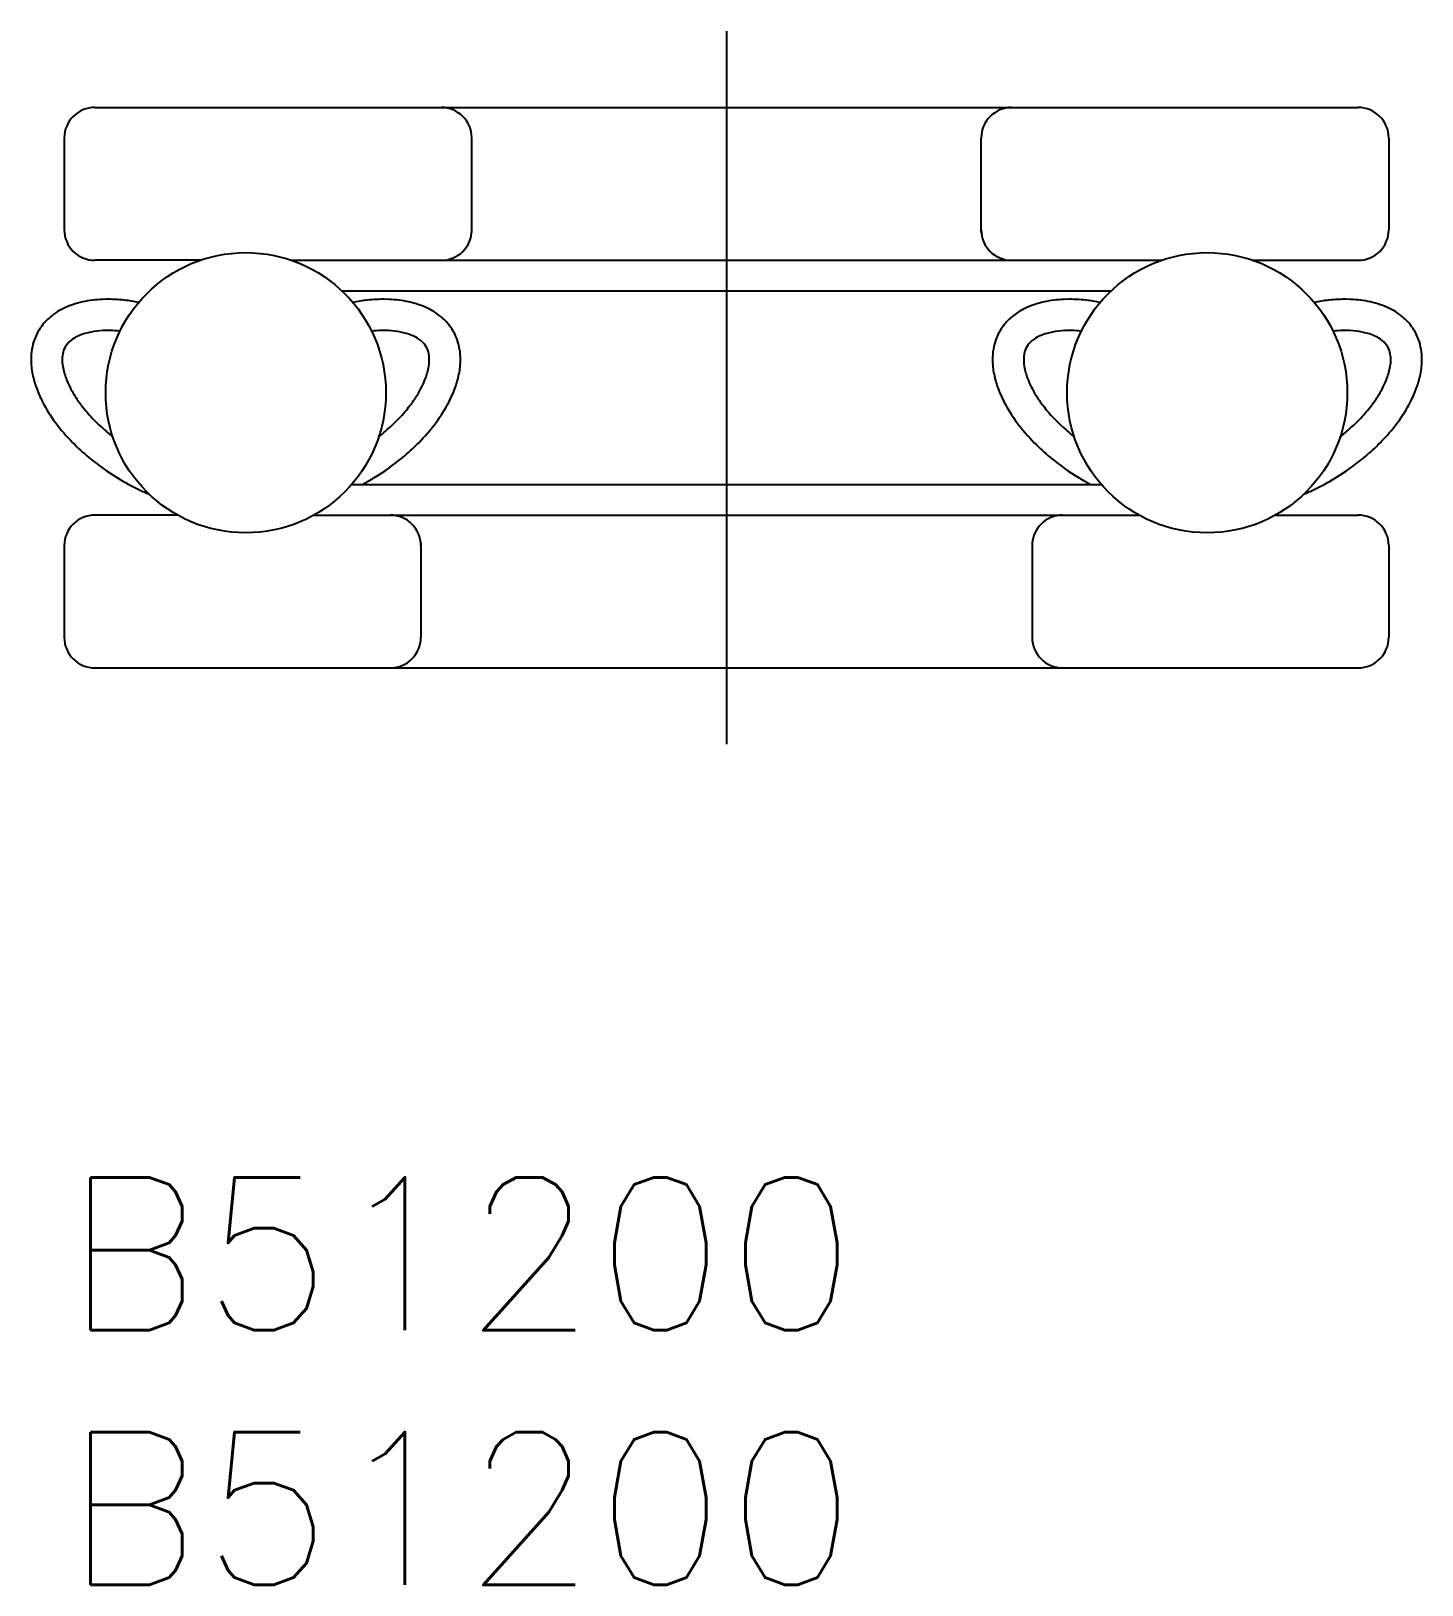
# Model space of a CAD drawing. Extents: x -0.7 to 26.7, y -8 to 22.5.
import ezdxf

# ---------------------------------------------------------------- set-up
doc = ezdxf.new("R2010")
doc.units = 0
doc.header["$LTSCALE"] = 0.5
doc.linetypes.add('CENTER', pattern=[50.8, 31.75, -6.35, 6.35, -6.35])
for name, color, linetype in [('MSM_CENTER', 1, 'CENTER'), ('MSM_CONTINUOUS', 7, 'CONTINUOUS'), ('MSM_PART_NUMBER', 7, 'CONTINUOUS')]:
    doc.layers.add(name, color=color, linetype=linetype)
doc.styles.get("Standard").update_dxf_attribs({"font": 'txt.shx', "height": 3, "bigfont": 'bigfont.shx'})

# ---------------------------------------------------------------- blocks, each defined once
blk = doc.blocks.new('*U2')
at = {"layer": 'MSM_PART_NUMBER'}
blk.add_text('B51200', height=3, dxfattribs=at).set_placement((0, -3))
blk = doc.blocks.new('*U3')
at = {"layer": 'MSM_PART_NUMBER'}
blk.add_text('B51200', height=3, dxfattribs=at).set_placement((0, -8))

msp = doc.modelspace()

# ---------------------------------------------------------------- linework, layer by layer
at = {"layer": 'MSM_CENTER'}
msp.add_line((13, 22.5), (13, 8.5), dxfattribs=at)
at = {"layer": 'MSM_CONTINUOUS'}
for p, q in [((0.6, 21), (25.4, 21)), ((0, 20.4), (0, 18.6)), ((8, 18.544), (8, 20.4)), ((18, 18.544), (18, 20.4)), ((26, 20.4), (26, 18.6)), ((2.665, 18), (0.6, 18)), ((4.46, 18), (21.54, 18)), ((23.335, 18), (25.4, 18)), ((5.451, 17.4), (20.549, 17.4)), ((5.641, 13.6), (20.359, 13.6)), ((2.221, 13), (0.6, 13)), ((4.904, 13), (21.096, 13)), ((23.779, 13), (25.4, 13)), ((0, 12.4), (0, 10.6)), ((7, 12.455), (7, 10.6)), ((19, 12.455), (19, 10.6)), ((26, 12.4), (26, 10.6)), ((0.6, 10), (25.4, 10))]:
    msp.add_line(p, q, dxfattribs=at)
for centre in [(3.563, 15.401), (22.437, 15.401)]:
    msp.add_circle(centre, 2.75, dxfattribs=at)
for centre, radius, start, end in [((0.6, 20.4), 0.6, 90, 180), ((7.4, 20.4), 0.6, 360, 90), ((18.6, 20.4), 0.6, 90, 180), ((25.4, 20.4), 0.6, 360, 90), ((0.6, 18.6), 0.6, 180, 270), ((7.4, 18.6), 0.6, 270, 0), ((18.6, 18.6), 0.6, 180, 270), ((25.4, 18.6), 0.6, 270, 0), ((0.717, 15.534), 1.688, 100.5106, 114.28), ((0.842, 14.906), 2.329, 90.9465, 100.7205), ((0.861, 14.344), 2.891, 83.6611, 91.1338), ((0.817, 13.765), 3.471, 79.2765, 83.983), ((6.309, 13.765), 3.471, 96.017, 100.7235), ((6.264, 14.344), 2.891, 88.8662, 96.3389), ((6.283, 14.906), 2.329, 79.2795, 89.0535), ((6.408, 15.534), 1.688, 65.72, 79.4894), ((19.592, 15.534), 1.688, 100.5106, 114.28), ((19.717, 14.906), 2.329, 90.9465, 100.7205), ((19.736, 14.344), 2.891, 83.6611, 91.1338), ((19.691, 13.765), 3.471, 79.2765, 83.983), ((25.183, 13.765), 3.471, 96.017, 100.7235), ((25.139, 14.344), 2.891, 88.8662, 96.3389), ((25.158, 14.906), 2.329, 79.2795, 89.0535), ((25.283, 15.534), 1.688, 65.72, 79.4894), ((0.407, 16.07), 1.064, 129.5189, 144.9794), ((0.53, 15.929), 1.252, 113.905, 129.7618), ((6.595, 15.929), 1.252, 50.2382, 66.095), ((6.719, 16.07), 1.064, 35.0206, 50.4811), ((19.281, 16.07), 1.064, 129.5189, 144.9794), ((19.405, 15.929), 1.252, 113.905, 129.7618), ((25.47, 15.929), 1.252, 50.2382, 66.095), ((25.593, 16.07), 1.064, 35.0206, 50.4811), ((0.432, 16.07), 1.085, 145.7315, 159.7149), ((0.641, 15.721), 0.876, 105.216, 123.0751), ((0.795, 15.238), 1.381, 96.5227, 106.0972), ((0.845, 14.951), 1.673, 88.3209, 97.1318), ((0.857, 14.135), 2.488, 84.5325, 89.1375), ((6.269, 14.135), 2.488, 90.8625, 95.4675), ((6.28, 14.951), 1.673, 82.8682, 91.6791), ((6.331, 15.238), 1.381, 73.9028, 83.4773), ((6.484, 15.721), 0.876, 56.9249, 74.784), ((6.694, 16.07), 1.085, 20.2851, 34.2685), ((19.306, 16.07), 1.085, 145.7315, 159.7149), ((19.516, 15.721), 0.876, 105.216, 123.0751), ((19.669, 15.238), 1.381, 96.5227, 106.0972), ((19.72, 14.951), 1.673, 88.3209, 97.1318), ((19.731, 14.135), 2.488, 84.5325, 89.1375), ((25.143, 14.135), 2.488, 90.8625, 95.4675), ((25.155, 14.951), 1.673, 82.8682, 91.6791), ((25.205, 15.238), 1.381, 73.9028, 83.4773), ((25.359, 15.721), 0.876, 56.9249, 74.784), ((25.568, 16.07), 1.085, 20.2851, 34.2685), ((0.492, 16.063), 1.144, 160.4383, 180.1669), ((0.683, 16.045), 0.724, 167.9388, 190.0422), ((0.426, 16.071), 0.468, 145.2912, 164.4026), ((0.42, 16.065), 0.466, 123.3631, 144.2986), ((6.706, 16.065), 0.466, 35.7014, 56.6369), ((6.7, 16.071), 0.468, 15.5974, 34.7088), ((6.442, 16.045), 0.724, 349.9578, 12.0612), ((6.634, 16.063), 1.144, 359.8331, 19.5617), ((19.366, 16.063), 1.144, 160.4383, 180.1669), ((19.558, 16.045), 0.724, 167.9388, 190.0422), ((19.3, 16.071), 0.468, 145.2912, 164.4026), ((19.294, 16.065), 0.466, 123.3631, 144.2986), ((25.58, 16.065), 0.466, 35.7014, 56.6369), ((25.574, 16.071), 0.468, 15.5974, 34.7088), ((25.317, 16.045), 0.724, 349.9578, 12.0612), ((25.508, 16.063), 1.144, 359.8331, 19.5617), ((0.733, 16.047), 1.385, 179.4542, 191.8269), ((1.359, 16.167), 1.41, 190.1101, 200.0481), ((5.767, 16.167), 1.41, 339.9519, 349.8899), ((6.393, 16.047), 1.385, 348.1731, 0.5458), ((19.607, 16.047), 1.385, 179.4542, 191.8269), ((20.233, 16.167), 1.41, 190.1101, 200.0481), ((24.641, 16.167), 1.41, 339.9519, 349.8899), ((25.267, 16.047), 1.385, 348.1731, 0.5458), ((1.267, 16.148), 1.928, 191.5182, 199.7468), ((1.844, 16.382), 1.94, 201.108, 212.0221), ((5.282, 16.382), 1.94, 327.9779, 338.892), ((5.858, 16.148), 1.928, 340.2532, 348.4818), ((20.142, 16.148), 1.928, 191.5182, 199.7468), ((20.718, 16.382), 1.94, 201.108, 212.0221), ((24.156, 16.382), 1.94, 327.9779, 338.892), ((24.733, 16.148), 1.928, 340.2532, 348.4818), ((1.715, 16.324), 2.409, 200.0795, 207.1251), ((3.024, 17.153), 3.35, 212.4896, 216.7587), ((4.101, 17.153), 3.35, 323.2413, 327.5104), ((5.41, 16.324), 2.409, 332.8749, 339.9205), ((20.59, 16.324), 2.409, 200.0795, 207.1251), ((21.899, 17.153), 3.35, 212.4896, 216.7587), ((22.976, 17.153), 3.35, 323.2413, 327.5104), ((24.285, 16.324), 2.409, 332.8749, 339.9205), ((2.251, 16.613), 3.018, 207.3738, 216.5447), ((2.974, 17.187), 3.33, 217.7533, 223.2593), ((4.152, 17.187), 3.33, 316.7407, 322.2467), ((4.874, 16.613), 3.018, 323.4553, 332.6262), ((21.126, 16.613), 3.018, 207.3738, 216.5447), ((21.848, 17.187), 3.33, 217.7533, 223.2593), ((23.026, 17.187), 3.33, 316.7407, 322.2467), ((23.749, 16.613), 3.018, 323.4553, 332.6262), ((2.893, 17.112), 3.831, 216.8213, 224.6429), ((3.366, 17.585), 3.888, 223.5736, 229.0785), ((3.313, 17.532), 3.814, 229.1562, 231.7531), ((3.812, 17.532), 3.814, 308.2469, 310.8438), ((3.76, 17.585), 3.888, 310.9215, 316.4264), ((4.232, 17.112), 3.831, 315.3571, 323.1787), ((21.768, 17.112), 3.831, 216.8213, 224.6429), ((22.24, 17.585), 3.888, 223.5736, 229.0785), ((22.188, 17.532), 3.814, 229.1562, 231.7531), ((22.687, 17.532), 3.814, 308.2469, 310.8438), ((22.634, 17.585), 3.888, 310.9215, 316.4264), ((23.107, 17.112), 3.831, 315.3571, 323.1787), ((3.116, 17.327), 4.141, 224.5922, 230.5077), ((4.009, 17.327), 4.141, 309.4923, 315.4078), ((21.991, 17.327), 4.141, 224.5922, 230.5077), ((22.884, 17.327), 4.141, 309.4923, 315.4078), ((3.386, 17.61), 4.531, 230.1575, 238.9316), ((3.74, 17.61), 4.531, 301.0684, 309.8425), ((22.26, 17.61), 4.531, 230.1575, 238.9316), ((22.614, 17.61), 4.531, 301.0684, 309.8425), ((3.465, 17.66), 4.615, 238.4043, 244.3279), ((3.66, 17.66), 4.615, 298.3925, 301.5957), ((22.34, 17.66), 4.615, 238.4043, 241.6075), ((22.535, 17.66), 4.615, 295.6721, 301.5957), ((5.032, 21.057), 8.356, 244.7329, 246.2455), ((20.968, 21.057), 8.356, 293.7545, 295.2671), ((0.6, 12.4), 0.6, 90, 180), ((6.4, 12.4), 0.6, 0, 90), ((19.6, 12.4), 0.6, 90, 180), ((25.4, 12.4), 0.6, 0, 90), ((0.6, 10.6), 0.6, 180, 270), ((6.4, 10.6), 0.6, 270, 0), ((19.6, 10.6), 0.6, 180, 270), ((25.4, 10.6), 0.6, 270, 0)]:
    msp.add_arc(centre, radius, start, end, dxfattribs=at)

# ---------------------------------------------------------------- block references
for name in ['*U2', '*U3']:
    msp.add_blockref(name, (0, 0), dxfattribs=at)

doc.saveas('drawing.dxf')
